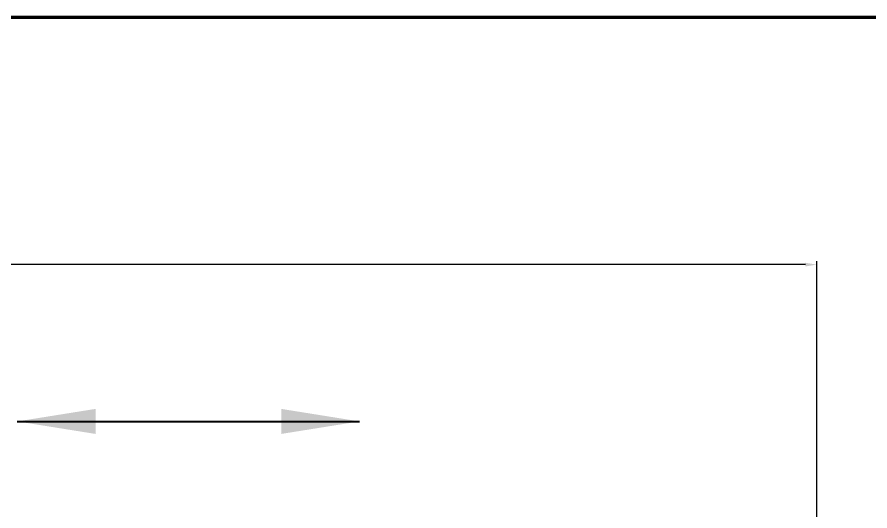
# Model space of a CAD drawing. Header units: millimetres. Extents: x -535 to 3636, y 24 to 870.
# Drawn here: x -179.5 to 69.8, y 720.6 to 864.9 of the extents above; entities that cross this region are included whole.
import ezdxf

# ---------------------------------------------------------------- set-up
doc = ezdxf.new("R2010")
doc.units = ezdxf.units.MM
doc.header["$PDMODE"] = 1
doc.header["$PDSIZE"] = -1
doc.layers.add('dddd', color=1, linetype='Continuous')
doc.layers.add('net dam', color=7, linetype='Continuous', lineweight=35)
doc.styles.get("Standard").update_dxf_attribs({"font": 'times_0.ttf'})
doc.dimstyles.new('ISO-25', dxfattribs={"dimtxt": 2.5, "dimasz": 2.5, "dimexe": 1.25, "dimexo": 0.625, "dimtad": 1, "dimtxsty": 'Standard', "dimcen": 2.5, "dimadec": 0, "dimazin": 0, "dimtfac": 1, "dimtmove": 0, "dimatfit": 3, "dimfxl": 1, "dimarcsym": 0})

# ---------------------------------------------------------------- blocks, each defined once
blk = doc.blocks.new('*D81')
at = {"color": 0, "lineweight": -2}
for p, q in [((-469.46, 691.35), (-469.46, 793.57)), ((54.27, 692.09), (54.27, 793.57)), ((50.97, 792.57), (-466.16, 792.57))]:
    blk.add_line(p, q, dxfattribs=at)
at = {"color": 0, "lineweight": 15}
for points in [[(-466.16, 793.12), (-466.16, 792.02), (-469.46, 792.57)], [(50.97, 793.12), (50.97, 792.02), (54.27, 792.57)]]:
    blk.add_solid(points, dxfattribs=at)
at = {"layer": 'Defpoints', "color": 0, "lineweight": 15}
for p in [(-469.46, 792.57), (54.27, 691.09), (-469.46, 690.35)]:
    blk.add_point(p, dxfattribs=at)
at = {"color": 0, "lineweight": 15, "insert": (-207.59, 795.88), "char_height": 3.5, "attachment_point": 5}
blk.add_mtext('600', dxfattribs=at)

msp = doc.modelspace()

# ---------------------------------------------------------------- linework, layer by layer
at = {"color": 7, "linetype": 'Continuous', "lineweight": 40}
msp.add_line((-179.3821, 746.7412), (-79.3821, 746.7412), dxfattribs=at)
at = {"color": 7, "linetype": 'Continuous', "lineweight": 0}
for points in [[(-179.3821, 746.7412), (-156.5221, 743.0836), (-156.5221, 750.3988)], [(-79.3821, 746.7412), (-102.2421, 750.3988), (-102.2421, 743.0836)]]:
    msp.add_solid(points, dxfattribs=at)
at = {"layer": 'dddd', "lineweight": 70}
msp.add_line((-535.0715, 864.9247), (653.9285, 864.9247), dxfattribs=at)
at = {"layer": 'net dam', "color": 7, "lineweight": 60}
msp.add_lwpolyline([(-535.0715, 23.9247), (-535.0715, 864.9247), (653.9285, 864.9247), (653.9285, 23.9247), (-535.0715, 23.9247)], close=True, dxfattribs=at)

# ---------------------------------------------------------------- dimensions: what is measured, and where the dimension line sits
at = {"color": 1, "lineweight": 15}
dim = msp.add_linear_dim(base=(-469.462, 792.5714), p1=(54.2735, 691.0924), p2=(-469.462, 690.3535), text='600', dimstyle='ISO-25', override={"dimtxt": 3.5, "dimasz": 3.302, "dimexe": 1, "dimexo": 1, "dimgap": 1.524, "dimtih": 1, "dimtoh": 1, "dimlfac": 5, "dimzin": 0, "dimadec": 2, "dimtzin": 0}, dxfattribs=at)
dim.commit()
dim.dimension.update_dxf_attribs({"geometry": '*D81', "text_midpoint": (-207.5942, 795.8757)})

doc.saveas('drawing.dxf')
